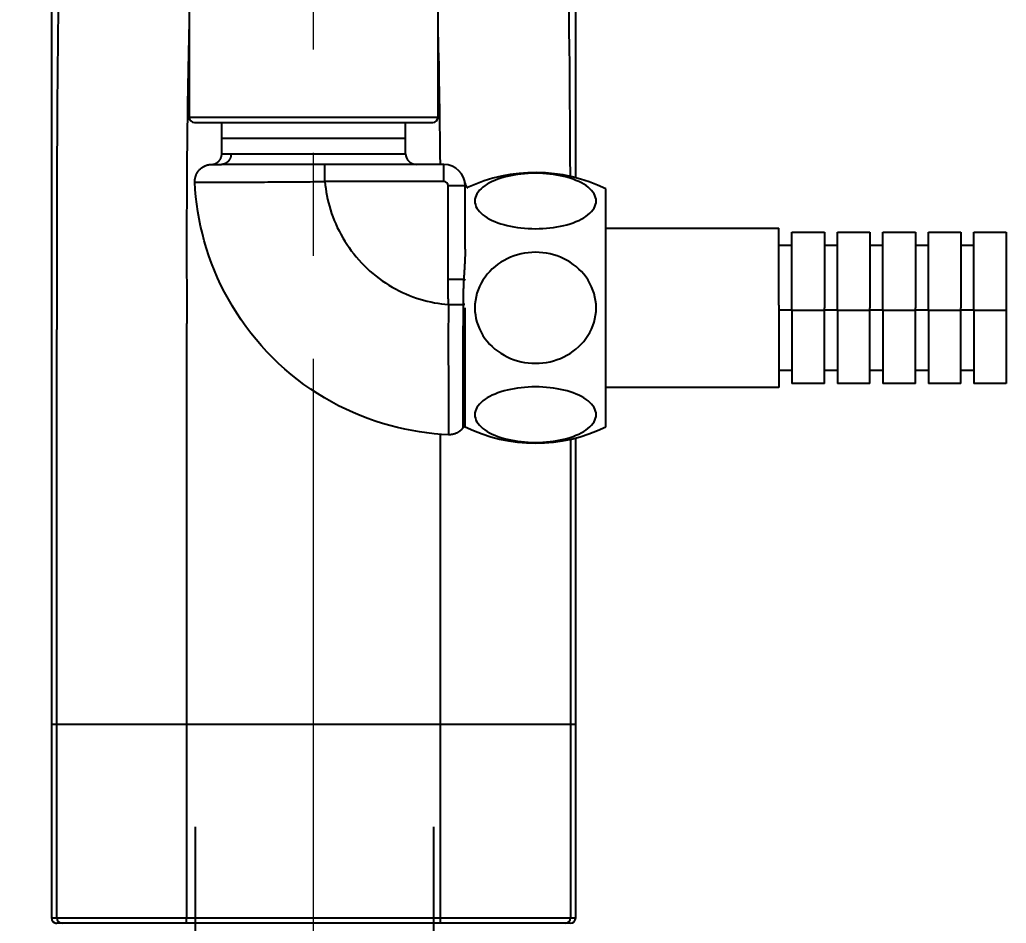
# Model space of a CAD drawing. Extents: x 0 to 1354, y 0 to 992.
# Drawn here: x 326.3 to 417.4, y 335.6 to 419.1 of the extents above; entities that cross this region are included whole.
import ezdxf

# ---------------------------------------------------------------- set-up
doc = ezdxf.new("R2010")
doc.units = 0
doc.header["$LTSCALE"] = 6
doc.header["$MEASUREMENT"] = 0
doc.header["$PDMODE"] = 3
doc.header["$PDSIZE"] = -10
doc.linetypes.add('CENTER', pattern=[2, 1.25, -0.25, 0.25, -0.25])
doc.linetypes.add('CENTER2', pattern=[28.575, 19.05, -3.175, 3.175, -3.175])
doc.layers.get('0').update_dxf_attribs({"linetype": 'CONTINUOUS'})
doc.layers.get('DEFPOINTS').update_dxf_attribs({"linetype": 'CONTINUOUS'})
doc.layers.add('1', color=7, linetype='CONTINUOUS')
doc.layers.add('Cneter', color=1, linetype='CENTER2', lineweight=13)
doc.styles.add('Daelim Dimension', font='')
doc.styles.get('Daelim Dimension').set_extended_font_data('나눔고딕')
doc.dimstyles.new('DEFAULT', dxfattribs={"dimscale": 2, "dimtxt": 2, "dimasz": 2, "dimexe": 0, "dimexo": 2, "dimgap": 1, "dimtad": 1, "dimdec": 1, "dimzin": 9, "dimdsep": 46, "dimtxsty": 'Daelim Dimension', "dimcen": 0.5, "dimclrd": 252, "dimclre": 252, "dimclrt": 3, "dimadec": 1, "dimazin": 0, "dimtfac": 1, "dimtdec": 1, "dimtix": 1, "dimtmove": 0, "dimatfit": 3, "dimfxl": 1, "dimtolj": 1, "dimtzin": 1, "dimlwd": 9, "dimlwe": 9, "dimarcsym": 0})

# ---------------------------------------------------------------- blocks, each defined once
blk = doc.blocks.new('*D5')
at = {"color": 5, "lineweight": 9, "ltscale": 0.5, "transparency": 16777216}
for p, q in [((346.114, 328.108), (346.114, 313.769)), ((381.114, 328.108), (381.114, 313.769)), ((346.114, 313.769), (235.125, 313.769)), ((377.114, 313.769), (350.114, 313.769))]:
    blk.add_line(p, q, dxfattribs=at)
at = {"color": 5, "ltscale": 0.5, "transparency": 16777216}
for points in [[(350.114, 314.436), (350.114, 313.103), (346.114, 313.769)], [(377.114, 314.436), (377.114, 313.103), (381.114, 313.769)]]:
    blk.add_solid(points, dxfattribs=at)
at = {"layer": 'DEFPOINTS', "color": 0, "ltscale": 0.5, "transparency": 16777216}
for p in [(346.114, 332.108), (381.114, 332.108), (381.114, 313.769)]:
    blk.add_point(p, dxfattribs=at)
at = {"color": 7, "ltscale": 0.5, "transparency": 16777216, "insert": (280.708, 323.754), "char_height": 10, "attachment_point": 5, "style": 'Daelim Dimension'}
blk.add_mtext('\\A1;설치구멍 {\\H1.25x;\\C256;Ø}35', dxfattribs=at)

msp = doc.modelspace()

# ---------------------------------------------------------------- linework, layer by layer
for p, q in [((329.221, 451.767), (329.221, 390.455)), ((329.224, 451.766), (329.224, 336.115)), ((377.65, 404.514), (377.65, 451.766)), ((377.653, 404.514), (377.653, 451.767)), ((341.937, 421.721), (341.937, 410.115)), ((364.937, 410.115), (364.937, 421.743)), ((341.937, 410.115), (364.937, 410.115)), ((342.437, 409.615), (364.437, 409.615)), ((344.937, 409.616), (344.937, 406.725)), ((361.937, 406.708), (361.937, 409.616)), ((365.461, 405.737), (354.484, 405.737)), ((365.461, 404.156), (365.461, 405.737)), ((367.437, 403.76), (365.856, 403.76)), ((365.856, 395.134), (365.856, 403.76)), ((380.437, 392.487), (380.437, 403.487)), ((380.437, 399.837), (396.437, 399.837)), ((396.437, 392.72), (396.437, 399.837)), ((397.637, 399.487), (400.637, 399.487)), ((397.637, 392.487), (397.637, 399.487)), ((400.637, 399.487), (400.637, 392.487)), ((401.837, 399.487), (404.837, 399.487)), ((401.837, 392.487), (401.837, 399.487)), ((404.837, 399.487), (404.837, 392.487)), ((406.037, 399.487), (409.037, 399.487)), ((406.037, 392.487), (406.037, 399.487)), ((409.037, 399.487), (409.037, 392.487)), ((410.237, 399.487), (413.237, 399.487)), ((410.237, 392.487), (410.237, 399.487)), ((413.237, 399.487), (413.237, 392.487)), ((414.437, 399.487), (417.437, 399.487)), ((414.437, 392.487), (414.437, 399.487)), ((417.437, 399.487), (417.437, 385.487)), ((396.437, 398.287), (397.637, 398.287)), ((400.637, 398.287), (401.837, 398.287)), ((404.837, 398.287), (406.037, 398.287)), ((409.037, 398.287), (410.237, 398.287)), ((413.237, 398.287), (414.437, 398.287)), ((367.437, 381.487), (367.437, 392.487)), ((380.437, 381.487), (380.437, 392.487)), ((396.437, 392.72), (396.437, 392.486)), ((396.437, 392.486), (396.437, 385.137)), ((396.437, 392.302), (397.637, 392.302)), ((397.637, 392.264), (397.637, 392.487)), ((397.637, 392.264), (397.637, 385.487)), ((397.637, 392.264), (400.637, 392.264)), ((400.637, 392.264), (400.637, 392.487)), ((400.637, 392.302), (401.837, 392.302)), ((400.637, 385.487), (400.637, 392.264)), ((401.837, 392.264), (401.837, 392.487)), ((401.837, 392.264), (401.837, 385.487)), ((401.837, 392.264), (404.837, 392.264)), ((404.837, 392.264), (404.837, 392.487)), ((404.837, 392.302), (406.037, 392.302)), ((404.837, 385.487), (404.837, 392.264)), ((406.037, 392.264), (406.037, 392.487)), ((406.037, 392.264), (406.037, 385.487)), ((406.037, 392.264), (409.037, 392.264)), ((409.037, 392.264), (409.037, 392.487)), ((409.037, 392.302), (410.237, 392.302)), ((409.037, 385.487), (409.037, 392.264)), ((410.237, 392.264), (410.237, 392.487)), ((410.237, 392.264), (410.237, 385.487)), ((410.237, 392.264), (413.237, 392.264)), ((413.237, 392.264), (413.237, 392.487)), ((413.237, 392.302), (414.437, 392.302)), ((413.237, 385.487), (413.237, 392.264)), ((414.437, 392.264), (414.437, 392.487)), ((414.437, 392.264), (414.437, 385.487)), ((414.437, 392.264), (417.437, 392.264)), ((329.221, 390.455), (329.221, 336.115)), ((329.704, 336.115), (329.704, 390.477)), ((341.701, 391.022), (341.701, 336.115)), ((397.637, 386.687), (396.437, 386.687)), ((401.837, 386.687), (400.637, 386.687)), ((406.037, 386.687), (404.837, 386.687)), ((410.237, 386.687), (409.037, 386.687)), ((414.437, 386.687), (413.237, 386.687)), ((396.437, 385.137), (380.437, 385.137)), ((400.637, 385.487), (397.637, 385.487)), ((404.837, 385.487), (401.837, 385.487)), ((409.037, 385.487), (406.037, 385.487)), ((413.237, 385.487), (410.237, 385.487)), ((417.437, 385.487), (414.437, 385.487)), ((365.173, 336.115), (365.173, 380.801)), ((377.17, 380.343), (377.17, 336.115)), ((377.65, 336.115), (377.65, 380.459)), ((377.653, 336.115), (377.653, 380.46)), ((329.221, 336.115), (329.224, 336.115)), ((329.224, 336.115), (329.704, 336.115)), ((329.704, 336.115), (341.701, 336.115)), ((330.204, 335.615), (329.724, 335.615)), ((341.701, 335.615), (330.204, 335.615)), ((341.701, 336.115), (365.173, 336.115)), ((341.701, 335.615), (341.701, 336.115)), ((365.173, 335.615), (341.701, 335.615)), ((365.173, 336.115), (377.17, 336.115)), ((365.173, 335.615), (365.173, 336.115)), ((376.67, 335.615), (365.173, 335.615)), ((377.15, 335.615), (376.67, 335.615)), ((377.17, 336.115), (377.65, 336.115)), ((377.653, 336.115), (377.65, 336.115))]:
    msp.add_line(p, q)
at = {"color": 7, "ltscale": 0.5}
for p, q in [((344.937, 408.17), (361.937, 408.162)), ((329.221, 354.011), (377.653, 354.011))]:
    msp.add_line(p, q, dxfattribs=at)
for points in [[(344, 405.736), (344.032, 405.737), (344.063, 405.74), (344.093, 405.744), (344.123, 405.748), (344.153, 405.754), (344.183, 405.76), (344.212, 405.767), (344.241, 405.774), (344.269, 405.783), (344.297, 405.793), (344.325, 405.803), (344.353, 405.815), (344.38, 405.827), (344.407, 405.84), (344.434, 405.854), (344.46, 405.869), (344.486, 405.884), (344.511, 405.901), (344.536, 405.918), (344.561, 405.936), (344.585, 405.955), (344.608, 405.974), (344.631, 405.995), (344.653, 406.015), (344.675, 406.037), (344.695, 406.059), (344.716, 406.082), (344.735, 406.106), (344.754, 406.13), (344.771, 406.155), (344.788, 406.18), (344.805, 406.205), (344.82, 406.232), (344.835, 406.258), (344.849, 406.285), (344.862, 406.312), (344.874, 406.34), (344.885, 406.367), (344.895, 406.395), (344.905, 406.424), (344.913, 406.452), (344.921, 406.481), (344.928, 406.51), (344.934, 406.54), (344.939, 406.569), (344.943, 406.599), (344.946, 406.63), (344.949, 406.66), (344.95, 406.692), (344.951, 406.723)], [(345.811, 406.725), (345.811, 406.697), (345.81, 406.668), (345.808, 406.639), (345.805, 406.611), (345.802, 406.581), (345.798, 406.552), (345.793, 406.523), (345.787, 406.493), (345.78, 406.464), (345.772, 406.434), (345.764, 406.405), (345.754, 406.376), (345.744, 406.346), (345.732, 406.317), (345.72, 406.289), (345.707, 406.26), (345.693, 406.232), (345.678, 406.204), (345.663, 406.177), (345.646, 406.15), (345.629, 406.124), (345.611, 406.099), (345.592, 406.074), (345.572, 406.049), (345.552, 406.026), (345.53, 406.003), (345.509, 405.981), (345.486, 405.96), (345.463, 405.94), (345.44, 405.921), (345.416, 405.902), (345.391, 405.885), (345.367, 405.868), (345.341, 405.853), (345.316, 405.838), (345.29, 405.824), (345.264, 405.812), (345.238, 405.8), (345.212, 405.79), (345.185, 405.78), (345.159, 405.772), (345.132, 405.764), (345.106, 405.757), (345.079, 405.752), (345.053, 405.747), (345.027, 405.743), (345.001, 405.74), (344.975, 405.738), (344.95, 405.737), (344.925, 405.737)], [(344.937, 406.725), (344.95, 406.725), (344.989, 406.725), (345.052, 406.725), (345.141, 406.725), (345.254, 406.725), (345.389, 406.725), (345.547, 406.725), (345.726, 406.725), (345.923, 406.725), (346.139, 406.725), (346.372, 406.725), (346.627, 406.725), (346.904, 406.725), (347.202, 406.725), (347.521, 406.725), (347.859, 406.725), (348.216, 406.725), (348.59, 406.725), (348.98, 406.725), (349.384, 406.725), (349.801, 406.725), (350.228, 406.725), (350.663, 406.725), (351.105, 406.725), (351.552, 406.725), (352.001, 406.725), (352.45, 406.725), (352.897, 406.725), (353.342, 406.725), (353.78, 406.725), (354.216, 406.725), (354.656, 406.725), (355.097, 406.725), (355.538, 406.725), (355.977, 406.725), (356.412, 406.725), (356.841, 406.725), (357.262, 406.725), (357.672, 406.725), (358.07, 406.725), (358.455, 406.725), (358.824, 406.725), (359.175, 406.725), (359.508, 406.725), (359.821, 406.725), (360.114, 406.725), (360.385, 406.725), (360.633, 406.725), (360.859, 406.725), (361.063, 406.725)], [(361.063, 406.725), (361.097, 406.725), (361.13, 406.725), (361.163, 406.725), (361.195, 406.725), (361.227, 406.725), (361.257, 406.724), (361.288, 406.724), (361.317, 406.724), (361.346, 406.724), (361.374, 406.724), (361.402, 406.724), (361.428, 406.724), (361.455, 406.724), (361.48, 406.724), (361.505, 406.724), (361.529, 406.724), (361.553, 406.724), (361.575, 406.724), (361.597, 406.724), (361.619, 406.724), (361.64, 406.724), (361.66, 406.724), (361.679, 406.724), (361.698, 406.724), (361.716, 406.724), (361.733, 406.724), (361.75, 406.724), (361.765, 406.724), (361.781, 406.724), (361.795, 406.724), (361.809, 406.724), (361.822, 406.724), (361.834, 406.724), (361.846, 406.723), (361.857, 406.723), (361.867, 406.723), (361.877, 406.723), (361.886, 406.723), (361.894, 406.723), (361.902, 406.723), (361.908, 406.723), (361.914, 406.723), (361.92, 406.723), (361.924, 406.723), (361.928, 406.723), (361.931, 406.723), (361.934, 406.723), (361.936, 406.723), (361.937, 406.723), (361.937, 406.723)], [(361.937, 406.723), (361.937, 406.72), (361.937, 406.716), (361.937, 406.713), (361.937, 406.709), (361.937, 406.706), (361.937, 406.702), (361.937, 406.699), (361.937, 406.695), (361.938, 406.692), (361.938, 406.689), (361.938, 406.685), (361.938, 406.682), (361.938, 406.678), (361.938, 406.675), (361.938, 406.671), (361.939, 406.668), (361.939, 406.664), (361.939, 406.661), (361.939, 406.657), (361.94, 406.654), (361.94, 406.65), (361.94, 406.647), (361.94, 406.643), (361.941, 406.64), (361.941, 406.636), (361.941, 406.633), (361.942, 406.629), (361.942, 406.626), (361.942, 406.622), (361.943, 406.619), (361.943, 406.615), (361.943, 406.611), (361.944, 406.608), (361.944, 406.604), (361.945, 406.601), (361.945, 406.597), (361.946, 406.594), (361.946, 406.59), (361.947, 406.587), (361.947, 406.583), (361.948, 406.579), (361.948, 406.576), (361.949, 406.572), (361.949, 406.569), (361.95, 406.565), (361.95, 406.562), (361.951, 406.558), (361.952, 406.554), (361.952, 406.551), (361.953, 406.547)], [(342.464, 404.081), (342.463, 404.134), (342.464, 404.186), (342.466, 404.238), (342.469, 404.29), (342.474, 404.341), (342.481, 404.392), (342.489, 404.442), (342.499, 404.491), (342.51, 404.541), (342.523, 404.589), (342.538, 404.638), (342.554, 404.686), (342.572, 404.733), (342.591, 404.78), (342.612, 404.827), (342.635, 404.873), (342.659, 404.918), (342.684, 404.963), (342.711, 405.006), (342.739, 405.049), (342.769, 405.09), (342.799, 405.131), (342.832, 405.171), (342.865, 405.209), (342.9, 405.247), (342.935, 405.283), (342.972, 405.318), (343.01, 405.352), (343.05, 405.385), (343.09, 405.416), (343.131, 405.447), (343.173, 405.475), (343.217, 405.503), (343.261, 405.529), (343.305, 405.554), (343.351, 405.577), (343.397, 405.598), (343.444, 405.618), (343.491, 405.637), (343.539, 405.654), (343.587, 405.669), (343.635, 405.683), (343.684, 405.695), (343.734, 405.705), (343.784, 405.715), (343.835, 405.722), (343.886, 405.728), (343.938, 405.732), (343.991, 405.735), (344.044, 405.737)], [(344.001, 405.736), (344.005, 405.736), (344.01, 405.736), (344.016, 405.736), (344.022, 405.736), (344.029, 405.736), (344.036, 405.736), (344.044, 405.736), (344.053, 405.736), (344.062, 405.736), (344.072, 405.736), (344.082, 405.736), (344.093, 405.736), (344.105, 405.736), (344.117, 405.736), (344.129, 405.736), (344.143, 405.736), (344.156, 405.736), (344.171, 405.736), (344.186, 405.736), (344.201, 405.736), (344.217, 405.736), (344.234, 405.736), (344.251, 405.736), (344.269, 405.736), (344.287, 405.736), (344.306, 405.736), (344.325, 405.736), (344.345, 405.736), (344.366, 405.736), (344.387, 405.736), (344.408, 405.736), (344.431, 405.736), (344.453, 405.736), (344.477, 405.736), (344.501, 405.736), (344.525, 405.736), (344.55, 405.736), (344.576, 405.736), (344.602, 405.736), (344.628, 405.736), (344.656, 405.736), (344.683, 405.736), (344.712, 405.736), (344.74, 405.737), (344.77, 405.737), (344.8, 405.737), (344.83, 405.737), (344.861, 405.737), (344.893, 405.737), (344.925, 405.737)], [(354.484, 405.737), (354.241, 405.737), (353.998, 405.737), (353.755, 405.737), (353.513, 405.737), (353.272, 405.737), (353.031, 405.737), (352.792, 405.737), (352.553, 405.737), (352.316, 405.737), (352.08, 405.737), (351.845, 405.737), (351.612, 405.737), (351.381, 405.737), (351.151, 405.737), (350.923, 405.737), (350.697, 405.737), (350.474, 405.737), (350.252, 405.737), (350.033, 405.737), (349.816, 405.737), (349.602, 405.737), (349.39, 405.737), (349.181, 405.737), (348.976, 405.737), (348.773, 405.737), (348.573, 405.737), (348.377, 405.737), (348.183, 405.737), (347.993, 405.737), (347.807, 405.737), (347.624, 405.737), (347.444, 405.737), (347.268, 405.737), (347.096, 405.737), (346.928, 405.737), (346.764, 405.737), (346.603, 405.737), (346.447, 405.737), (346.295, 405.737), (346.147, 405.737), (346.004, 405.737), (345.865, 405.737), (345.731, 405.737), (345.601, 405.737), (345.476, 405.737), (345.356, 405.737), (345.241, 405.737), (345.13, 405.737), (345.025, 405.737), (344.925, 405.737)], [(354.484, 404.156), (354.484, 404.2), (354.484, 404.246), (354.484, 404.292), (354.484, 404.338), (354.484, 404.385), (354.484, 404.431), (354.484, 404.478), (354.484, 404.526), (354.484, 404.573), (354.484, 404.62), (354.484, 404.667), (354.484, 404.714), (354.484, 404.761), (354.484, 404.807), (354.484, 404.853), (354.484, 404.899), (354.484, 404.944), (354.484, 404.988), (354.484, 405.031), (354.484, 405.074), (354.484, 405.116), (354.484, 405.157), (354.484, 405.197), (354.484, 405.236), (354.484, 405.273), (354.484, 405.31), (354.484, 405.345), (354.484, 405.379), (354.484, 405.411), (354.484, 405.442), (354.484, 405.472), (354.484, 405.5), (354.484, 405.526), (354.484, 405.551), (354.484, 405.574), (354.484, 405.596), (354.484, 405.616), (354.484, 405.635), (354.484, 405.651), (354.484, 405.667), (354.484, 405.68), (354.484, 405.693), (354.484, 405.703), (354.484, 405.712), (354.484, 405.72), (354.484, 405.726), (354.484, 405.731), (354.484, 405.734), (354.484, 405.736), (354.484, 405.737)], [(373.93, 404.923), (373.592, 404.918), (373.257, 404.904), (372.925, 404.88), (372.596, 404.848), (372.27, 404.806), (371.948, 404.755), (371.632, 404.695), (371.325, 404.626), (371.028, 404.549), (370.741, 404.463), (370.463, 404.368), (370.195, 404.265), (369.941, 404.154), (369.702, 404.035), (369.48, 403.91), (369.274, 403.778), (369.085, 403.639), (368.913, 403.493), (368.763, 403.342), (368.634, 403.187), (368.527, 403.029), (368.443, 402.866), (368.381, 402.7), (368.344, 402.531), (368.331, 402.363), (368.343, 402.196), (368.379, 402.028), (368.439, 401.861), (368.523, 401.697), (368.629, 401.538), (368.757, 401.382), (368.907, 401.231), (369.078, 401.085), (369.267, 400.945), (369.474, 400.812), (369.697, 400.686), (369.937, 400.567), (370.192, 400.455), (370.458, 400.352), (370.736, 400.257), (371.025, 400.171), (371.324, 400.093), (371.634, 400.023), (371.949, 399.963), (372.269, 399.912), (372.594, 399.871), (372.924, 399.838), (373.259, 399.814), (373.598, 399.8), (373.937, 399.796)], [(373.937, 399.796), (374.276, 399.8), (374.611, 399.814), (374.943, 399.837), (375.272, 399.87), (375.598, 399.911), (375.921, 399.963), (376.237, 400.023), (376.544, 400.091), (376.842, 400.169), (377.13, 400.254), (377.408, 400.349), (377.676, 400.452), (377.931, 400.564), (378.17, 400.682), (378.392, 400.807), (378.598, 400.939), (378.788, 401.078), (378.96, 401.224), (379.111, 401.376), (379.24, 401.531), (379.347, 401.689), (379.431, 401.852), (379.493, 402.019), (379.53, 402.187), (379.543, 402.355), (379.531, 402.523), (379.495, 402.69), (379.435, 402.858), (379.351, 403.022), (379.245, 403.181), (379.116, 403.337), (378.966, 403.488), (378.795, 403.635), (378.605, 403.775), (378.399, 403.908), (378.175, 404.034), (377.935, 404.153), (377.68, 404.265), (377.413, 404.368), (377.134, 404.462), (376.845, 404.549), (376.546, 404.627), (376.236, 404.696), (375.92, 404.756), (375.599, 404.807), (375.274, 404.848), (374.944, 404.881), (374.608, 404.904), (374.269, 404.918), (373.93, 404.923)], [(342.464, 404.081), (342.474, 404.081), (342.504, 404.081), (342.553, 404.082), (342.62, 404.082), (342.705, 404.083), (342.806, 404.083), (342.925, 404.084), (343.059, 404.085), (343.208, 404.086), (343.371, 404.087), (343.548, 404.087), (343.738, 404.088), (343.94, 404.089), (344.154, 404.09), (344.378, 404.091), (344.613, 404.092), (344.856, 404.093), (345.109, 404.094), (345.369, 404.095), (345.637, 404.096), (345.912, 404.097), (346.192, 404.098), (346.478, 404.099), (346.769, 404.101), (347.064, 404.102), (347.363, 404.103), (347.665, 404.104), (347.97, 404.106), (348.276, 404.107), (348.585, 404.109), (348.894, 404.11), (349.204, 404.112), (349.514, 404.114), (349.824, 404.116), (350.133, 404.118), (350.442, 404.12), (350.749, 404.122), (351.054, 404.124), (351.357, 404.126), (351.658, 404.128), (351.957, 404.131), (352.252, 404.133), (352.544, 404.136), (352.833, 404.138), (353.118, 404.141), (353.4, 404.144), (353.677, 404.147), (353.951, 404.15), (354.22, 404.153), (354.484, 404.156)], [(365.908, 380.758), (365.245, 380.795), (364.575, 380.851), (363.901, 380.925), (363.223, 381.02), (362.542, 381.134), (361.858, 381.269), (361.172, 381.424), (360.486, 381.601), (359.8, 381.799), (359.115, 382.019), (358.432, 382.26), (357.752, 382.524), (357.076, 382.809), (356.405, 383.116), (355.741, 383.444), (355.084, 383.795), (354.435, 384.167), (353.795, 384.56), (353.165, 384.974), (352.547, 385.408), (351.941, 385.862), (351.348, 386.336), (350.769, 386.828), (350.206, 387.339), (349.658, 387.868), (349.127, 388.413), (348.613, 388.974), (348.118, 389.55), (347.641, 390.14), (347.183, 390.744), (346.746, 391.36), (346.329, 391.987), (345.932, 392.625), (345.557, 393.272), (345.203, 393.927), (344.871, 394.59), (344.561, 395.259), (344.272, 395.933), (344.005, 396.612), (343.76, 397.294), (343.537, 397.977), (343.336, 398.663), (343.155, 399.348), (342.996, 400.033), (342.858, 400.716), (342.74, 401.397), (342.642, 402.075), (342.564, 402.748), (342.505, 403.417), (342.464, 404.081)], [(365.461, 404.156), (354.484, 404.156)], [(354.484, 404.156), (354.516, 403.833), (354.557, 403.509), (354.607, 403.184), (354.666, 402.857), (354.734, 402.528), (354.812, 402.2), (354.899, 401.871), (354.996, 401.542), (355.102, 401.214), (355.218, 400.887), (355.345, 400.561), (355.481, 400.237), (355.626, 399.915), (355.782, 399.596), (355.948, 399.28), (356.123, 398.967), (356.308, 398.659), (356.502, 398.355), (356.706, 398.056), (356.918, 397.762), (357.14, 397.474), (357.37, 397.192), (357.609, 396.916), (357.856, 396.647), (358.11, 396.386), (358.373, 396.132), (358.642, 395.885), (358.918, 395.648), (359.201, 395.418), (359.49, 395.197), (359.784, 394.985), (360.084, 394.783), (360.389, 394.589), (360.698, 394.405), (361.011, 394.231), (361.327, 394.066), (361.647, 393.911), (361.969, 393.766), (362.293, 393.631), (362.619, 393.506), (362.947, 393.391), (363.275, 393.285), (363.604, 393.189), (363.934, 393.103), (364.263, 393.026), (364.591, 392.959), (364.918, 392.901), (365.244, 392.852), (365.568, 392.812), (365.89, 392.78)], [(367.413, 404.07), (367.415, 404.058), (367.417, 404.047), (367.419, 404.036), (367.421, 404.025), (367.424, 404.013), (367.426, 404.002), (367.429, 403.991), (367.432, 403.98), (367.434, 403.969), (367.437, 403.959), (367.44, 403.948), (367.444, 403.937), (367.447, 403.926), (367.45, 403.916), (367.454, 403.905), (367.457, 403.895), (367.461, 403.884), (367.465, 403.874), (367.469, 403.863), (367.473, 403.853), (367.477, 403.843), (367.482, 403.833), (367.486, 403.823), (367.491, 403.813), (367.495, 403.803), (367.5, 403.793), (367.505, 403.783), (367.51, 403.773), (367.515, 403.763), (367.52, 403.753), (367.525, 403.744), (367.531, 403.734), (367.536, 403.724), (367.542, 403.715), (367.548, 403.705), (367.554, 403.696), (367.56, 403.687), (367.566, 403.677), (367.572, 403.668), (367.579, 403.659), (367.585, 403.65), (367.592, 403.641), (367.598, 403.632), (367.605, 403.623), (367.612, 403.614), (367.619, 403.605), (367.626, 403.597), (367.633, 403.588), (367.64, 403.579), (367.648, 403.571)], [(367.437, 397.893), (367.437, 403.76)], [(367.437, 397.893), (367.437, 397.839), (367.437, 397.785), (367.436, 397.731), (367.436, 397.676), (367.435, 397.622), (367.434, 397.568), (367.433, 397.513), (367.432, 397.459), (367.43, 397.404), (367.429, 397.35), (367.427, 397.295), (367.425, 397.241), (367.423, 397.186), (367.421, 397.131), (367.419, 397.076), (367.417, 397.021), (367.415, 396.967), (367.412, 396.912), (367.41, 396.857), (367.407, 396.802), (367.404, 396.747), (367.402, 396.691), (367.399, 396.636), (367.396, 396.581), (367.393, 396.526), (367.39, 396.471), (367.387, 396.415), (367.384, 396.36), (367.38, 396.305), (367.377, 396.249), (367.374, 396.194), (367.37, 396.138), (367.367, 396.083), (367.364, 396.027), (367.36, 395.971), (367.357, 395.916), (367.353, 395.86), (367.35, 395.804), (367.346, 395.749), (367.343, 395.693), (367.339, 395.637), (367.336, 395.581), (367.332, 395.525), (367.329, 395.47), (367.325, 395.414), (367.322, 395.358), (367.318, 395.302), (367.315, 395.246), (367.311, 395.19), (367.308, 395.134)], [(373.937, 397.614), (373.599, 397.605), (373.263, 397.576), (372.931, 397.53), (372.602, 397.465), (372.276, 397.382), (371.953, 397.28), (371.637, 397.159), (371.33, 397.022), (371.033, 396.868), (370.745, 396.696), (370.466, 396.507), (370.198, 396.3), (369.943, 396.078), (369.705, 395.841), (369.482, 395.591), (369.276, 395.327), (369.086, 395.049), (368.914, 394.756), (368.763, 394.454), (368.635, 394.144), (368.528, 393.826), (368.443, 393.501), (368.382, 393.168), (368.344, 392.831), (368.331, 392.495), (368.343, 392.159), (368.379, 391.824), (368.439, 391.49), (368.523, 391.162), (368.63, 390.842), (368.758, 390.531), (368.908, 390.229), (369.079, 389.935), (369.269, 389.655), (369.476, 389.39), (369.699, 389.138), (369.939, 388.899), (370.195, 388.676), (370.462, 388.469), (370.74, 388.28), (371.029, 388.108), (371.329, 387.952), (371.638, 387.813), (371.954, 387.693), (372.275, 387.591), (372.6, 387.508), (372.931, 387.443), (373.266, 387.396), (373.605, 387.368), (373.945, 387.359)], [(373.945, 387.359), (374.283, 387.369), (374.618, 387.397), (374.949, 387.444), (375.278, 387.509), (375.604, 387.593), (375.926, 387.695), (376.242, 387.816), (376.549, 387.953), (376.846, 388.108), (377.133, 388.279), (377.411, 388.468), (377.679, 388.675), (377.934, 388.898), (378.172, 389.134), (378.394, 389.384), (378.6, 389.648), (378.789, 389.926), (378.961, 390.219), (379.112, 390.521), (379.24, 390.831), (379.347, 391.148), (379.431, 391.473), (379.493, 391.806), (379.53, 392.143), (379.543, 392.479), (379.531, 392.814), (379.495, 393.149), (379.435, 393.482), (379.351, 393.81), (379.245, 394.129), (379.117, 394.44), (378.967, 394.743), (378.796, 395.036), (378.607, 395.316), (378.401, 395.581), (378.177, 395.833), (377.938, 396.071), (377.683, 396.295), (377.416, 396.501), (377.138, 396.691), (376.85, 396.863), (376.55, 397.019), (376.241, 397.158), (375.925, 397.278), (375.605, 397.38), (375.28, 397.464), (374.95, 397.529), (374.615, 397.576), (374.277, 397.604), (373.937, 397.614)], [(365.856, 395.134), (365.891, 395.134), (365.926, 395.134), (365.961, 395.134), (365.997, 395.134), (366.032, 395.134), (366.068, 395.134), (366.104, 395.134), (366.139, 395.134), (366.175, 395.134), (366.211, 395.134), (366.247, 395.134), (366.282, 395.134), (366.318, 395.134), (366.353, 395.134), (366.389, 395.134), (366.424, 395.134), (366.458, 395.134), (366.493, 395.134), (366.527, 395.134), (366.561, 395.134), (366.595, 395.134), (366.628, 395.134), (366.661, 395.134), (366.693, 395.134), (366.725, 395.134), (366.756, 395.134), (366.787, 395.134), (366.818, 395.134), (366.847, 395.134), (366.877, 395.134), (366.905, 395.134), (366.933, 395.134), (366.96, 395.134), (366.987, 395.134), (367.012, 395.134), (367.038, 395.134), (367.062, 395.134), (367.086, 395.134), (367.108, 395.134), (367.131, 395.134), (367.152, 395.134), (367.172, 395.134), (367.192, 395.134), (367.211, 395.134), (367.229, 395.134), (367.247, 395.134), (367.263, 395.134), (367.279, 395.134), (367.294, 395.134), (367.308, 395.134)], [(365.89, 392.78), (365.89, 392.828), (365.89, 392.875), (365.889, 392.922), (365.889, 392.969), (365.888, 393.016), (365.888, 393.063), (365.887, 393.11), (365.886, 393.157), (365.886, 393.204), (365.885, 393.251), (365.884, 393.298), (365.883, 393.345), (365.883, 393.392), (365.882, 393.439), (365.881, 393.486), (365.88, 393.534), (365.879, 393.581), (365.878, 393.628), (365.877, 393.675), (365.876, 393.722), (365.875, 393.769), (365.874, 393.816), (365.873, 393.863), (365.872, 393.91), (365.871, 393.957), (365.87, 394.004), (365.87, 394.051), (365.869, 394.098), (365.868, 394.145), (365.867, 394.192), (365.866, 394.239), (365.865, 394.287), (365.864, 394.334), (365.863, 394.381), (365.863, 394.428), (365.862, 394.475), (365.861, 394.522), (365.86, 394.569), (365.86, 394.616), (365.859, 394.663), (365.859, 394.71), (365.858, 394.757), (365.858, 394.804), (365.857, 394.851), (365.857, 394.898), (365.857, 394.945), (365.856, 394.993), (365.856, 395.04), (365.856, 395.087), (365.856, 395.134)], [(367.308, 395.134), (367.305, 395.087), (367.302, 395.041), (367.3, 394.994), (367.297, 394.947), (367.295, 394.901), (367.292, 394.854), (367.29, 394.807), (367.288, 394.761), (367.286, 394.714), (367.284, 394.667), (367.282, 394.62), (367.28, 394.574), (367.278, 394.527), (367.276, 394.48), (367.275, 394.433), (367.273, 394.386), (367.272, 394.339), (367.27, 394.293), (367.269, 394.246), (367.267, 394.199), (367.266, 394.152), (367.265, 394.105), (367.264, 394.058), (367.263, 394.011), (367.262, 393.964), (367.261, 393.917), (367.26, 393.87), (367.259, 393.823), (367.258, 393.776), (367.257, 393.729), (367.256, 393.682), (367.256, 393.635), (367.255, 393.588), (367.254, 393.541), (367.254, 393.494), (367.253, 393.447), (367.253, 393.4), (367.252, 393.353), (367.252, 393.306), (367.251, 393.259), (367.251, 393.212), (367.25, 393.165), (367.25, 393.118), (367.25, 393.071), (367.25, 393.024), (367.249, 392.977), (367.249, 392.93), (367.249, 392.883), (367.249, 392.836), (367.248, 392.789)], [(367.308, 395.134), (367.31, 395.133), (367.312, 395.131), (367.314, 395.13), (367.316, 395.129), (367.317, 395.128), (367.319, 395.127), (367.321, 395.125), (367.323, 395.124), (367.326, 395.123), (367.328, 395.122), (367.33, 395.121), (367.332, 395.12), (367.334, 395.118), (367.336, 395.117), (367.338, 395.116), (367.34, 395.115), (367.343, 395.114), (367.345, 395.112), (367.347, 395.111), (367.35, 395.11), (367.352, 395.109), (367.354, 395.108), (367.357, 395.106), (367.359, 395.105), (367.361, 395.104), (367.364, 395.103), (367.366, 395.102), (367.369, 395.1), (367.371, 395.099), (367.374, 395.098), (367.377, 395.097), (367.379, 395.096), (367.382, 395.094), (367.384, 395.093), (367.387, 395.092), (367.39, 395.091), (367.392, 395.09), (367.395, 395.088), (367.398, 395.087), (367.401, 395.086), (367.404, 395.085), (367.406, 395.084), (367.409, 395.082), (367.412, 395.081), (367.415, 395.08), (367.418, 395.079), (367.421, 395.078), (367.424, 395.076), (367.427, 395.075), (367.43, 395.074)], [(365.89, 392.78), (365.888, 392.403), (365.886, 392.026), (365.885, 391.65), (365.884, 391.275), (365.883, 390.901), (365.882, 390.53), (365.881, 390.16), (365.881, 389.793), (365.881, 389.429), (365.881, 389.068), (365.881, 388.711), (365.881, 388.358), (365.882, 388.009), (365.883, 387.665), (365.883, 387.326), (365.884, 386.992), (365.885, 386.664), (365.886, 386.342), (365.887, 386.026), (365.889, 385.717), (365.89, 385.415), (365.891, 385.12), (365.892, 384.833), (365.893, 384.554), (365.895, 384.282), (365.896, 384.019), (365.897, 383.765), (365.898, 383.52), (365.899, 383.283), (365.9, 383.056), (365.901, 382.839), (365.902, 382.632), (365.903, 382.434), (365.904, 382.247), (365.905, 382.07), (365.905, 381.904), (365.906, 381.748), (365.906, 381.603), (365.907, 381.47), (365.907, 381.347), (365.908, 381.236), (365.908, 381.136), (365.908, 381.048), (365.908, 380.971), (365.908, 380.906), (365.908, 380.853), (365.908, 380.812), (365.908, 380.782), (365.908, 380.764), (365.908, 380.758)], [(365.89, 392.78), (365.922, 392.781), (365.953, 392.781), (365.985, 392.781), (366.016, 392.781), (366.048, 392.781), (366.08, 392.782), (366.112, 392.782), (366.144, 392.782), (366.176, 392.782), (366.208, 392.782), (366.24, 392.783), (366.272, 392.783), (366.303, 392.783), (366.335, 392.783), (366.367, 392.783), (366.398, 392.783), (366.429, 392.784), (366.46, 392.784), (366.491, 392.784), (366.522, 392.784), (366.552, 392.784), (366.583, 392.785), (366.612, 392.785), (366.642, 392.785), (366.671, 392.785), (366.7, 392.785), (366.729, 392.785), (366.757, 392.786), (366.785, 392.786), (366.812, 392.786), (366.839, 392.786), (366.865, 392.786), (366.891, 392.786), (366.916, 392.787), (366.941, 392.787), (366.966, 392.787), (366.99, 392.787), (367.013, 392.787), (367.036, 392.787), (367.058, 392.787), (367.08, 392.788), (367.101, 392.788), (367.122, 392.788), (367.141, 392.788), (367.161, 392.788), (367.18, 392.788), (367.198, 392.788), (367.215, 392.788), (367.232, 392.788), (367.248, 392.789)], [(367.248, 392.789), (367.247, 392.433), (367.245, 392.078), (367.243, 391.724), (367.241, 391.372), (367.24, 391.021), (367.238, 390.671), (367.236, 390.324), (367.235, 389.978), (367.234, 389.635), (367.232, 389.294), (367.231, 388.956), (367.23, 388.621), (367.229, 388.289), (367.227, 387.963), (367.226, 387.642), (367.225, 387.326), (367.224, 387.015), (367.223, 386.71), (367.223, 386.41), (367.222, 386.116), (367.221, 385.827), (367.22, 385.544), (367.22, 385.268), (367.219, 385), (367.218, 384.74), (367.218, 384.489), (367.217, 384.247), (367.217, 384.013), (367.217, 383.788), (367.216, 383.571), (367.216, 383.363), (367.216, 383.164), (367.215, 382.974), (367.215, 382.793), (367.215, 382.621), (367.215, 382.461), (367.215, 382.31), (367.215, 382.171), (367.215, 382.043), (367.215, 381.925), (367.215, 381.819), (367.215, 381.723), (367.215, 381.638), (367.215, 381.564), (367.215, 381.502), (367.216, 381.45), (367.216, 381.41), (367.216, 381.382), (367.217, 381.365), (367.217, 381.36)], [(367.421, 392.781), (367.417, 392.781), (367.413, 392.782), (367.408, 392.782), (367.404, 392.782), (367.4, 392.782), (367.396, 392.782), (367.393, 392.782), (367.389, 392.782), (367.385, 392.783), (367.381, 392.783), (367.377, 392.783), (367.373, 392.783), (367.369, 392.783), (367.366, 392.783), (367.362, 392.783), (367.358, 392.784), (367.354, 392.784), (367.351, 392.784), (367.347, 392.784), (367.344, 392.784), (367.34, 392.784), (367.336, 392.784), (367.333, 392.785), (367.329, 392.785), (367.326, 392.785), (367.322, 392.785), (367.319, 392.785), (367.316, 392.785), (367.312, 392.785), (367.309, 392.786), (367.306, 392.786), (367.302, 392.786), (367.299, 392.786), (367.296, 392.786), (367.293, 392.786), (367.29, 392.786), (367.286, 392.787), (367.283, 392.787), (367.28, 392.787), (367.277, 392.787), (367.274, 392.787), (367.271, 392.787), (367.268, 392.788), (367.265, 392.788), (367.262, 392.788), (367.26, 392.788), (367.257, 392.788), (367.254, 392.788), (367.251, 392.788), (367.248, 392.789)], [(373.937, 385.178), (373.599, 385.173), (373.263, 385.159), (372.931, 385.136), (372.602, 385.103), (372.276, 385.062), (371.953, 385.01), (371.637, 384.95), (371.33, 384.882), (371.033, 384.804), (370.745, 384.719), (370.466, 384.624), (370.198, 384.521), (369.943, 384.409), (369.705, 384.291), (369.482, 384.166), (369.276, 384.034), (369.086, 383.895), (368.914, 383.749), (368.763, 383.598), (368.635, 383.443), (368.528, 383.284), (368.443, 383.121), (368.382, 382.954), (368.344, 382.786), (368.331, 382.618), (368.343, 382.45), (368.379, 382.283), (368.439, 382.116), (368.523, 381.952), (368.63, 381.792), (368.758, 381.636), (368.908, 381.485), (369.079, 381.338), (369.269, 381.198), (369.476, 381.065), (369.699, 380.939), (369.939, 380.82), (370.195, 380.708), (370.462, 380.605), (370.74, 380.511), (371.029, 380.424), (371.329, 380.346), (371.638, 380.277), (371.954, 380.217), (372.275, 380.166), (372.6, 380.125), (372.931, 380.092), (373.266, 380.069), (373.605, 380.055), (373.945, 380.05)], [(373.945, 380.05), (374.283, 380.055), (374.618, 380.069), (374.949, 380.093), (375.278, 380.125), (375.604, 380.167), (375.926, 380.218), (376.242, 380.278), (376.549, 380.347), (376.846, 380.424), (377.133, 380.51), (377.411, 380.605), (377.679, 380.708), (377.934, 380.82), (378.172, 380.938), (378.394, 381.063), (378.6, 381.195), (378.789, 381.334), (378.961, 381.48), (379.112, 381.631), (379.24, 381.786), (379.347, 381.945), (379.431, 382.107), (379.493, 382.274), (379.53, 382.442), (379.543, 382.61), (379.531, 382.778), (379.495, 382.945), (379.435, 383.112), (379.351, 383.276), (379.245, 383.435), (379.117, 383.591), (378.967, 383.742), (378.796, 383.889), (378.607, 384.028), (378.401, 384.161), (378.177, 384.287), (377.938, 384.406), (377.683, 384.518), (377.416, 384.621), (377.138, 384.716), (376.85, 384.802), (376.55, 384.88), (376.241, 384.95), (375.925, 385.01), (375.605, 385.061), (375.28, 385.102), (374.95, 385.135), (374.615, 385.159), (374.277, 385.173), (373.937, 385.178)], [(367.223, 381.367), (367.203, 381.343), (367.184, 381.319), (367.164, 381.296), (367.144, 381.274), (367.124, 381.252), (367.103, 381.23), (367.082, 381.209), (367.06, 381.188), (367.038, 381.168), (367.016, 381.148), (366.993, 381.128), (366.97, 381.109), (366.947, 381.091), (366.923, 381.073), (366.899, 381.055), (366.874, 381.038), (366.849, 381.021), (366.824, 381.004), (366.799, 380.988), (366.773, 380.973), (366.747, 380.958), (366.72, 380.944), (366.694, 380.93), (366.667, 380.916), (366.639, 380.903), (366.612, 380.891), (366.584, 380.879), (366.556, 380.867), (366.528, 380.857), (366.5, 380.846), (366.471, 380.837), (366.442, 380.828), (366.414, 380.819), (366.385, 380.811), (366.356, 380.803), (366.326, 380.796), (366.297, 380.79), (366.268, 380.784), (366.238, 380.779), (366.209, 380.774), (366.179, 380.77), (366.149, 380.766), (366.12, 380.763), (366.09, 380.761), (366.06, 380.759), (366.03, 380.758), (366, 380.757), (365.969, 380.757), (365.939, 380.757), (365.908, 380.758)], [(367.217, 381.36), (367.221, 381.364), (367.224, 381.369), (367.228, 381.373), (367.232, 381.378), (367.235, 381.382), (367.239, 381.387), (367.243, 381.391), (367.247, 381.395), (367.25, 381.4), (367.254, 381.404), (367.258, 381.409), (367.262, 381.413), (367.266, 381.417), (367.27, 381.421), (367.274, 381.426), (367.278, 381.43), (367.282, 381.434), (367.286, 381.438), (367.29, 381.443), (367.294, 381.447), (367.299, 381.451), (367.303, 381.455), (367.307, 381.459), (367.311, 381.463), (367.316, 381.467), (367.32, 381.471), (367.324, 381.476), (367.329, 381.48), (367.333, 381.484), (367.338, 381.487), (367.342, 381.491), (367.346, 381.495), (367.351, 381.499), (367.356, 381.503), (367.36, 381.507), (367.365, 381.511), (367.369, 381.515), (367.374, 381.518), (367.379, 381.522), (367.383, 381.526), (367.388, 381.529), (367.393, 381.533), (367.398, 381.537), (367.402, 381.54), (367.407, 381.544), (367.412, 381.547), (367.417, 381.551), (367.422, 381.554), (367.427, 381.558), (367.432, 381.561)]]:
    msp.add_lwpolyline(points)
for centre, radius, start, end in [((342.437, 410.115), 0.5, 180, 270), ((364.437, 410.115), 0.5, 270, 0), ((362.925, 406.725), 0.988, 180, 270), ((365.461, 403.76), 1.976, 0, 90), ((373.937, 390.153), 14.833, 64.01077, 115.05443), ((365.461, 403.76), 0.395, 0, 90), ((373.937, 394.82), 14.833, 244.01077, 295.98923), ((329.721, 336.115), 0.5, 180, 270), ((377.153, 336.115), 0.5, 270, 0)]:
    msp.add_arc(centre, radius, start, end)
for centre, major_axis, ratio, start_param, end_param in [((330.618, 398.444), (0, 42), 0.021759, 0.082949, 1.761618), ((376.256, 398.444), (0, 42), 0.021759, 4.860272, 6.200236), ((342.615, 398.444), (0, 30), 0.030463, 0.835626, 1.820722), ((364.259, 398.444), (0, 30), 0.030463, 4.957946, 5.447559), ((329.724, 336.115), (0, 0.5), 0.999763, 1.570796, 3.141593), ((330.204, 336.115), (0, -0.5), 0.999763, 4.712389, 6.283185), ((376.67, 336.115), (0, -0.5), 0.999763, 0, 1.570796), ((377.15, 336.115), (0, 0.5), 0.999763, 3.141593, 4.712389)]:
    msp.add_ellipse(centre, major_axis=major_axis, ratio=ratio, start_param=start_param, end_param=end_param)
at = {"layer": '1', "color": 1, "linetype": 'CENTER', "lineweight": -3, "ltscale": 10}
for p, q in [((342.501, 344.512), (342.501, 271.615)), ((364.501, 344.512), (364.501, 271.615))]:
    msp.add_line(p, q, dxfattribs=at)
at = {"layer": 'Cneter', "lineweight": 5, "ltscale": 0.5}
msp.add_line((353.437, 330.615), (353.437, 501.615), dxfattribs=at)

# ---------------------------------------------------------------- dimensions: what is measured, and where the dimension line sits
at = {"color": 5, "ltscale": 0.5}
dim = msp.add_linear_dim(base=(381.114, 313.769), p1=(346.114, 332.108), p2=(381.114, 332.108), text='설치구멍 {\\H1.25x;\\C256;Ø}<>', dimstyle='DEFAULT', override={"dimtxt": 5, "dimclrd": 5, "dimclre": 5, "dimclrt": 7}, dxfattribs=at)
dim.commit()
dim.dimension.update_dxf_attribs({"geometry": '*D5', "text_midpoint": (280.708, 313.769), "dimtype": 160})

doc.saveas('drawing.dxf')
